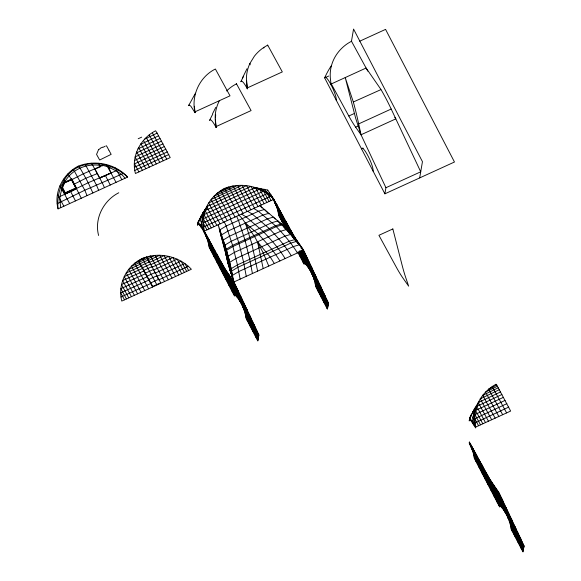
<?xml version="1.0" encoding="UTF-8"?>
<svg xmlns="http://www.w3.org/2000/svg" width="581" height="581" viewBox="0 0 581 581"><rect width="100%" height="100%" fill="white"/><g stroke="black" fill="none" stroke-linecap="round" stroke-linejoin="round"><path stroke-width="0.87" d="M194.323 106.243L195.107 112.387M258.625 336.399L204.171 231.587L208.456 241.58C203.408 232.632 202.842 222.61 202.987 212.617L206.378 207.504M469.586 418.618L475.665 428.001L474.742 418.748L474.575 408.479L478.468 402.655L478.323 403.505M58.071 208.87C56.306 191.679 63.409 173.007 80.374 166.166C96.707 160.087 115.096 165.621 127.653 177.052L58.071 208.87C53.568 192.108 63.002 173.821 78.239 166.159C94.928 159.586 115.445 163.74 127.653 177.052M208.928 228.979L203.328 218.725C204.113 214.142 204.752 208.993 207.845 205.347L203.154 215.667L201.062 224.709L202.725 227.788L202.558 229.393L205.623 235.254M479.064 401.878L476.013 408L473.784 415.125L472.651 420.571L474.314 423.651L474.147 425.256M215.5 117.347L215.689 114.827M480.509 424.849L474.917 414.587L476.456 405.523L476.311 406.38L477.822 404.223M61.724 188.469L61.869 187.605L64.978 193.582L64.861 194.228L88.21 182.732L116.149 170.778M61.818 188.251L61.978 187.343M61.891 188.847L62.044 187.939M62.508 186.225L62.566 185.855M62.646 186.196L64.128 182.492L71.753 179.006L76.576 188.273L70.664 191.577L75.472 200.917M63.699 183.298L63.104 185.056M64.128 182.492L63.816 183.741C70.555 169.572 87.324 162.339 102.409 165.897L102.503 165.316L108.189 166.798L111.254 173.015L99.7 178.076L94.885 168.802L102.503 165.316M64.309 182.754L64.375 182.383M64.614 194.025L64.76 193.168M71.296 179.217L71.187 179.863L71.645 179.652L72.676 181.642M94.885 168.802L83.337 173.799L71.63 179.747L71.753 179.006M71.732 179.819L71.841 179.173M76.336 188.76L76.46 188.055M108.189 166.798C113.382 169.775 121.146 172.419 125.002 178.265M195.216 111.734L230.011 95.829L215.384 69.023C199.508 76.837 190.982 95.72 195.042 112.75L190.757 106.069L188.948 105.008L188.571 105.684L195.47 93.185M198.978 221.15L197.605 225.065L198.15 221.898L202.987 212.617L202.842 213.467M212.733 114.174A87.695 83.163 9.7 0 0 209.647 120.434A12.978 2.404 65.4 0 1 216.117 127.5L215.507 122.395A42.776 39.268 1.3 0 1 219.465 100.549M200.961 217.265L201.237 215.638L203.154 222.879L206.974 229.873M202.558 229.393L199.791 225.457L199.937 224.6M201.099 227.113L201.062 224.709M204.592 211.281L204.868 209.661L203.975 214.607L211.237 227.926M204.084 232.131L204.251 231.115L202.725 227.788L201.2 226.51M206.981 238.522L207.294 236.692M208.318 242.386L208.819 239.481M236.329 84.514L236.46 83.773L232.676 86.032A42.776 39.268 1.3 0 0 226.597 90.985M209.4 247.76L210.337 242.27M210.903 250.658L211.862 245.051M212.406 253.548L213.38 247.84M224.266 189.304L224.419 188.411C241.108 181.831 261.624 185.985 273.84 199.298L293.666 235.494L303.558 250.142L328.468 303.079L327.423 309.186L315.628 286.491C314.611 278.212 310.813 269.86 305.192 263.694L304.444 263.563L304.066 264.232L297.77 252.11M213.91 256.439L214.897 250.629M267.514 212.631L264.391 209.472L258.422 211.273L226.183 226.016L219.858 229.836L219.705 230.751L232.269 276.948C231.303 266.432 227.905 255.894 224.811 245.748M215.413 259.337L216.422 253.418L258.85 335.084M221.238 236.75L221.55 234.92L227.868 231.093L262.895 215.079L268.865 213.285L268.763 213.888M216.909 262.227L217.94 256.206M243.548 76.278A87.695 83.163 9.7 0 0 240.875 81.768A12.978 2.404 65.4 0 1 247.346 88.835L246.736 83.737A42.776 39.268 1.3 0 1 249.939 63.394L254.391 56.175A42.776 39.268 1.3 0 1 263.905 47.366L267.688 45.107L282.315 71.913L247.521 87.818M218.412 265.118L219.465 258.988M222.77 242.742L223.235 240.004L229.56 236.176L267.369 218.892L273.339 217.098L275.205 219.015M219.916 268.015L220.983 261.777L225.493 270.455M224.302 248.741L224.927 245.088L231.245 241.26L271.835 222.705L277.812 220.911L286.6 229.459L289.65 233.577M221.419 270.906L222.508 264.551L224.019 267.405M222.922 273.796L224.048 267.238M224.426 276.694L225.602 269.816M208.761 243.918L235.559 295.504C241.246 301.619 245.015 310.036 246.046 318.308L257.833 341.003L258.879 334.896L233.976 281.959L227.367 260.731L228.144 256.185L226.387 251.5L224.927 245.088M263.781 48.092L263.905 47.366M225.929 279.584L227.178 272.278M232.269 276.948L228.936 266.534L229.655 262.329L235.973 258.509L284.915 236.126L290.885 234.332L303.558 250.142L233.976 281.959L224.665 268.284L204.251 231.115L198.15 221.898L198.731 224.527L199.791 225.457M267.565 45.855L267.688 45.107M227.432 282.475L228.776 274.61M231.006 273.215L231.34 273.883L230.577 271.915L231.122 268.734L228.144 256.185L234.47 252.365L280.623 231.26L286.6 229.459M228.936 285.373L230.388 276.883M230.439 288.263L231.993 279.163M231.942 291.154L233.606 281.436M233.446 294.051L235.102 284.356M235.203 295.438L236.569 287.472M236.968 296.818L238.028 290.58M256.809 188.789L256.955 187.939L267.732 190.081L273.84 199.298L278.038 209.763L277.551 209.371L273.76 199.77L293.296 237.382L293.63 235.421M238.58 299.048L239.495 293.695M240.962 296.811L240.135 301.633L237.346 294.574M241.638 304.517L242.43 299.927M243.098 307.69L243.889 303.035M264.021 190.074L264.166 189.224L270.739 196.269L272.257 196.915L272.148 197.576M244.492 311.22L245.356 306.151M245.756 315.498L246.823 309.266M267.587 190.931L267.732 190.081M246.969 320.087L248.29 312.375M269.373 193.64L269.519 192.783M248.472 322.978L249.75 315.49M270.681 195.296L270.782 194.693C265.902 191.272 259.896 189.275 254.1 187.779L259.584 189.181L266.853 202.493M249.975 325.868L251.217 318.606M251.479 328.766L252.684 321.721M275.205 203.437L273.666 200.314L273.84 199.298L269.381 193.473M252.982 331.657L254.151 324.83M254.485 334.547L255.611 327.945M276.563 206.705L276.883 204.875L275.263 202.667M255.989 337.445L257.078 331.061M277.907 210.569L278.401 207.664M277.696 221.572L277.812 220.911M257.492 340.335L258.545 334.177M278.982 215.943L279.919 210.453M280.485 218.841L281.444 213.234M281.988 221.731L282.962 216.023M283.492 224.622L284.487 218.812M284.995 227.52L286.005 221.601L290.173 232.247M287.522 224.389L286.607 229.749L278.742 214.607M288.336 231.332L289.047 227.171M290.776 234.993L290.885 234.332L288.525 232.168L290.682 234.085L299.346 244.79L293.376 246.584L238.871 271.509L232.545 275.336L219.858 229.836M295.184 237.999L294.908 239.612L276.541 204.258M294.981 240.374L295.133 239.466L292.192 235.864M296.637 241.195L296.76 240.461M298.358 242.793L298.256 243.424L296.535 240.113M298.518 253.556L298.859 251.58L305.148 263.687M299.97 245.066L299.869 245.661L298.423 242.887M300.021 256.446L301.031 250.527L328.432 303.267M301.575 247.346L301.481 247.898L300.137 245.305M336.217 100.135A12.978 2.404 65.4 0 0 331.134 84.949L330.516 79.851A42.776 39.268 1.3 0 1 347.692 43.481L351.476 41.229L353.553 29.05L422.452 161.678L419.678 177.909M301.524 259.337L303.188 249.619M303.028 262.234L304.684 252.539M304.785 263.621L306.151 255.655M306.55 265.001L307.618 258.763M308.162 267.231L309.077 261.878M309.724 269.816L310.544 264.994M312.012 268.11L311.227 272.7L308.438 265.648M312.68 275.873L313.479 271.218M314.074 279.403L314.938 274.334M315.338 283.681L316.405 277.449M316.551 288.27L317.872 280.558M318.054 291.161L319.339 283.673M319.557 294.051L320.799 286.789M321.061 296.949L322.266 289.904M322.564 299.84L323.733 293.013M324.067 302.73L325.2 296.128M325.571 305.628L326.66 299.244M327.074 308.518L328.127 302.36M359.683 41.215L385.573 29.377L454.473 162.005L384.891 193.822L385.929 187.714L361.026 134.777L355.623 118.074L345.223 77.571L353.393 102.205A54.897 6.58 78.5 0 1 358.68 123.898L361.026 134.777L395.821 118.865L394.833 117.478M469.956 417.826L474.575 408.479L474.299 410.106M472.549 413.127L472.825 411.508L474.742 418.748L478.562 425.742M471.38 421.319L471.525 420.462M469.397 442.068L469.223 443.078L473.108 452.134L474.307 458.264L499.631 507.002L500.001 506.327L500.749 506.458C506.371 512.624 510.169 520.975 511.186 529.255L522.98 551.95L524.026 545.842L499.115 492.906L489.231 478.257L469.397 442.068L473.602 452.526L473.108 452.134M472.687 422.975L472.651 420.571M472.128 449.469L472.324 448.321L470.915 444.85L470.704 446.114L472.324 448.321L473.711 451.873M473.464 453.333L473.827 451.212L472.433 447.66L470.821 445.431M473.958 450.428L476.718 457.661M474.539 458.707L475.331 454.11M475.483 453.216L478.221 460.551M476.042 461.604L476.834 457M477.001 456.005L479.724 463.442M477.546 464.495L478.337 459.891M478.519 458.787L481.228 466.34M479.049 467.385L479.833 462.788M480.044 461.575L482.731 469.23M480.552 470.283L481.337 465.679M523.989 546.031L481.576 464.393L484.234 472.121L483.559 476.064M495.934 384.724L496.007 384.273L496.762 385.065L510.634 411.072L475.839 426.984L469.738 417.768L471.213 414.602L475.055 422.895L474.314 423.651L475.839 426.984M482.056 473.174L482.84 468.569M482.956 467.916L483.087 467.153M484.605 469.942L484.46 470.806L487.241 477.909M485.062 478.962L485.738 475.018L481.562 464.364M486.566 481.852L487.35 477.248M488.069 484.743L488.744 480.799L485.963 473.697L486.13 472.723L490.633 481.402M489.187 478.185L488.97 479.485L491.744 486.587L491.076 490.531M489.572 487.641L490.357 483.036M490.742 480.763L490.466 482.375L493.247 489.478M492.325 483.225L491.969 485.273L494.751 492.368L494.075 496.319M492.579 493.422L493.363 488.824M493.923 485.556L493.472 488.163L496.254 495.266M495.528 487.837L494.976 491.054L497.757 498.157M495.578 499.21L496.37 494.605M497.14 490.11L496.479 493.952L499.261 501.047M497.082 502.1L498.745 492.383M498.585 504.998L500.241 495.302M500.35 506.392L500.88 503.284M501.708 498.418L500.989 502.63L503.771 509.726M502.107 507.765L502.376 506.182M503.175 501.526L502.492 505.521L505.274 512.624M503.727 509.995L503.88 509.072M504.642 504.642L503.996 508.411L506.777 515.514M505.281 512.587L505.383 511.963M506.102 507.758L505.499 511.309L508.281 518.405M506.785 515.463L506.886 514.86M507.569 510.873L507.002 514.2L509.784 521.302M508.237 518.637L508.39 517.751M509.036 513.982L508.506 517.09L511.287 524.193M509.631 522.166L509.893 520.641M510.503 517.097L510.009 519.988L512.791 527.083M510.902 526.444L511.396 523.539M511.963 520.213L511.512 522.878L514.294 529.981M512.115 531.034L512.9 526.43M513.43 523.328L513.016 525.769L515.79 532.871M513.619 533.924L514.403 529.32M514.897 526.437L514.512 528.666L517.293 535.762M515.122 536.815L515.906 532.218M516.364 529.552L516.015 531.557L518.797 538.66M516.625 539.713L517.41 535.108M517.824 532.668L517.518 534.447L520.3 541.55M518.121 542.603L518.913 537.999M519.291 535.784L519.022 537.345L521.803 544.441M519.625 545.494L520.416 540.896M520.758 538.892L520.525 540.236L523.307 547.338M521.128 548.391L522.225 542.008M522.631 551.282L523.684 545.123M482.826 423.789L475.563 410.476C478.003 399.227 485.898 389.604 496.007 384.273M63.271 184.104L61.811 187.975L64.912 193.952L76.394 188.426M62.69 185.92L64.317 182.674M63.496 184.206L62.145 187.598L65.087 193.255L76.234 188.164L71.645 179.326M242.466 78.007L246.99 68.754M198.448 222.879L197.707 224.455L198.397 223.177M197.605 225.065L198.346 223.482M213.895 226.713L205.093 210.583L206.88 206.785M485.484 422.576L476.681 406.446L478.468 402.655M212.639 113.6L215.762 107.42M200.155 218.812L199.348 220.359L199.624 218.739L203.466 227.033L202.725 227.788M471.068 415.459L474.43 409.329M63.206 184.475L64.07 182.862L71.695 179.376M98.472 149.862L96.562 154.386L99.663 160.015L111.16 154.35L108.967 150.326M216.858 225.355L206.669 206.691C210.409 198.869 216.8 192.478 224.419 188.411L239.045 215.21L242.299 218.645L255.161 237.52L263.324 253.127L268.763 266.054M469.571 420.259L469.194 420.927L469.738 417.768L470.312 420.39L469.571 420.259L469.455 419.388M233.976 281.959L226.343 249.387L218.173 224.753L230.41 271.414M202.406 214.222L198.005 222.748L198.731 224.527L197.983 224.397M203.314 212.726L204.723 210.511M205.224 209.792L206.734 207.642M289.164 232.335L284.283 227.658L284.596 227.287L281.4 223.968L259.918 205.667L262.082 208.027M98.639 149.564L99.126 149.194M140.544 144.371L158.584 135.787M136.252 153.035L161.503 141.147M491.395 387.926L492.637 386.939M57.207 203.684L84.79 190.212L123.651 173.305M146.252 257.063L146.811 257.187L138.786 260.862L152.738 286.426L160.763 282.758L146.811 257.187L142.011 258.48L138.786 260.862L138.227 260.738C124.988 268.959 117.776 285.903 121.785 301.081L191.367 269.264C178.302 255.103 154.924 250.622 138.227 260.738L152.621 287.116M137.929 148.918L160.044 138.467M221.049 191.076L224.346 188.854M474.742 418.748L506.893 403.635M491.679 419.743L480.276 398.835L481.569 398M474.917 414.587L505.114 400.367M144.669 139.135L157.117 133.107L170.218 157.589L135.424 173.501C130.921 156.739 140.355 138.452 155.592 130.79L157.117 133.107M134.596 160.487L164.43 146.506M475.563 410.476L503.444 397.317M231.122 268.727L237.44 264.9L289.164 241.253L295.133 239.459L296.826 241.928L296.644 241.355L290.674 243.148L237.949 267.253L231.63 271.08L231.659 271.719L230.962 269.649M118.778 192.769C103.541 200.423 94.107 218.71 98.61 235.479M476.681 406.446L501.911 394.499M480.276 398.835L499.304 389.728M495.157 418.153L482.709 395.341L498.266 387.817M502.667 414.718L488.723 389.147L496.762 385.065M135.184 156.87L162.97 143.827M103.106 147.276L105.103 146.281M146.695 257.877L150.588 255.96L164.539 281.531M147.349 259.075L155.076 255.4L168.374 279.773M148.199 260.637L159.601 255.284L172.049 278.096M150.457 264.783L168.577 256.359L178.766 275.024M151.844 267.318L172.927 257.543L181.73 273.666M153.377 270.136L177.118 259.141L184.38 272.453M156.826 276.454L184.831 263.513L188.643 270.506M100.295 148.228L102.648 147.146M99.54 148.997L100.034 148.772M138.198 138.743L141.677 137.152M61.179 190.336L62.428 189.762M108.814 168.548L110.07 167.974M64.978 193.582L76.576 188.273M99.7 178.076L111.298 172.775M59.974 196.465L74.288 189.922M165.89 149.186L134.385 163.929M216.292 126.484L251.086 110.579L236.46 83.773M328.701 76.031L324.656 77.883L384.891 193.822M167.357 151.866L134.48 167.234M168.817 154.546L134.836 170.422M353.335 101.987L381.013 89.583A51.963 9.623 65.4 0 1 391.187 109.032L420.724 171.802L385.929 187.714M380.896 89.387L366.095 68.028L331.308 83.933L348.803 116.004L354.468 113.418M358.68 123.898L391.187 109.032M348.803 116.004A36.305 6.725 65.4 0 0 355.63 127.145L358.056 126.033M231.085 218.848L217.134 193.284L233.061 186L247.012 211.571M206.669 206.691L251.05 186.399L261.232 205.064M205.093 210.583L255.4 187.583L264.195 203.706M203.975 214.607L259.584 189.181M203.328 218.725L263.571 191.178L269.17 201.44M363.154 148.126L361.535 148.867A12.978 2.404 65.4 0 1 363.721 149.259L365.028 150.915A12.978 2.404 65.4 0 1 373.096 171.119M203.154 222.879L267.304 193.553L271.116 200.547M203.466 227.033L270.739 196.269M204.251 231.115L273.84 199.298M139.44 262.053L147.465 258.385M140.29 263.614L148.315 259.947M141.336 265.524L149.353 261.857M142.556 267.761L150.581 264.094M143.935 270.296L151.961 266.628M145.475 273.114L153.5 269.446M147.138 276.164L155.163 272.496M148.925 279.432L156.943 275.764M150.799 282.867L158.824 279.2M120.993 296.993L150.675 283.557M188.266 266.229L158.7 279.889L157.574 277.827M497.409 386.256L485.534 392.095L498.832 416.468M500.524 391.964L478.257 402.553L488.447 421.225M508.767 407.07L475.055 422.895M138.67 261.552L134.661 263.244L148.613 288.808M139.324 262.743L131.473 266.192L144.778 290.565M140.174 264.304L128.648 269.431L141.096 292.243M141.212 266.214L126.215 272.932L137.624 293.833M142.432 268.451L124.196 276.65L134.385 295.315M143.819 270.986L122.62 280.543L131.422 296.673M145.359 273.804L121.502 284.567L128.771 297.886M147.022 276.854L120.855 288.684L126.455 298.939M148.801 280.122L120.688 292.839L124.501 299.832M95.647 168.795L100.578 166.732L98.385 163.246M97.259 173.61L85.777 178.265L74.063 184.213L75.61 187.053M482.709 395.341L483.98 394.949M282.264 224.847L276.287 226.641L232.916 246.475L226.597 250.302L225.835 254.739L227.556 259.627L228.936 266.534M106.025 145.824L106.519 145.838L108.843 150.101M225.123 188.643L228.246 187.786M140.951 143.79L152.825 165.549M249.365 186.624L251.05 186.399M253.962 187.496L255.4 187.583M254.042 187.598L256.955 187.939L263.571 191.178M235.603 295.511L234.862 295.38L234.484 296.049L209.167 247.317L207.962 241.188M217.134 193.284L217.94 193.531M488.723 389.147L489.529 389.401M227.955 262.99L228.885 266.352M278.916 222.523L281.4 223.968L275.43 225.762L232.603 245.342L226.285 249.169L225.748 248.341L226.343 249.387M280.136 223.474L281.567 224.135M229.495 268.466L230.577 271.915M253.774 208.477L258.422 211.273L275.43 225.762C283.492 234.179 291.357 242.952 297.414 252.953M247.629 211.288L252.27 214.084L269.279 228.573C277.348 236.99 285.206 245.763 291.263 255.763M241.478 214.099L246.126 216.895L263.135 231.383C271.204 239.8 279.062 248.574 285.118 258.574M142.011 258.48L142.803 259.024L156.754 284.588M492.223 386.532L506.625 412.909M146.252 137.566L159.782 162.368M260.571 188.513L267.304 193.553M136.695 151.917L145.867 168.73M300.994 248.007L303.558 250.142M472.789 422.372L474.314 423.651M138.663 147.559L149.346 167.139M288.525 232.168L290.682 234.085M84.47 164.3L85.901 165.701L96.388 184.911L98.661 190.314M72.872 169.601L74.303 171.003L84.79 190.212L87.063 195.615M292.701 236.736L293.688 237.673M91.13 163.225L92.597 165.062L102.133 182.543L104.464 187.656M67.933 173.828L71.63 179.747M297.479 242.902L299.346 244.79M63.598 179.159L65.116 181.403M292.018 236.271L295.177 239.503M78.239 166.159L80.12 168.272L83.337 173.799L88.21 182.732L92.866 192.965M284.596 227.287L286.121 228.936M106.345 164.554L116.062 182.354M59.952 185.76L69.669 203.568M228.515 257.652L229.052 259.816M115.445 167.96L121.857 179.703M57.461 194.475L63.874 206.219M149.194 135.003L163.261 160.777M470.77 446.201L469.317 442.533L523.764 547.346M276.759 205.558L275.147 203.321L275.358 202.086L278.154 209.109M205.674 234.484L207.294 236.714L208.681 240.265M207.177 237.375L205.565 235.138L205.776 233.903L208.572 240.926M355.63 127.145L361.026 134.777M143.492 140.479L156.304 163.958M152.316 132.744L166.74 159.179M135.141 157.044L142.381 170.32M471.423 447.798L472.208 448.982M275.866 205.035L276.65 206.211M206.284 236.852L207.068 238.028M473.675 454.037L474.989 456.078M278.11 211.273L279.432 213.314M208.528 243.09L209.85 245.131M279.897 260.963C273.84 250.963 265.982 242.183 257.913 233.765L245.378 223.089L251.805 243.686L257.63 271.138M274.334 263.505L270.296 257.136L257.543 241.812L263.2 268.596M283.078 225.689L284.283 227.658M272.903 198.942L273.666 200.314M351.476 41.229L367.802 71.158M258 206.545L246.591 185.644L208.688 202.972L220.09 223.874M254.522 208.136L242.074 185.324L211.121 199.472L223.569 222.283M250.847 209.814L237.549 185.441L213.946 196.233L227.244 220.606M228.667 186.995L243.061 213.372M220.642 190.662L235.036 217.047M134.393 163.646L138.903 171.911M186.697 271.4L181.098 261.138L155.047 273.186L154.212 271.661M175.527 276.505L164.118 255.604L149.237 262.547L148.547 261.268M105.451 175.665L110.259 185.005M71.717 179.907L72.567 181.468M73.707 183.56L72.995 182.252L74.535 185.216M76.387 188.469L81.267 198.266M489.158 478.352L487.648 475.498L487.466 476.594L490.248 483.697M293.601 235.588L292.09 232.734L291.677 235.145L288.895 228.042M497.409 490.487L503.48 502.18M495.695 488.069L507.845 511.454M493.988 485.651L512.202 520.721M492.092 482.884L516.567 529.995M489.289 478.359L520.932 539.27M472.099 447.021L523.88 546.692M470.428 445.547L504.86 511.825M507.307 516.531L523.655 548.006M472.404 450.224L502.659 508.462M509.283 521.208L523.539 548.66M473.326 452.882L501.512 507.126M510.205 523.866L523.43 549.321M473.907 454.865L500.706 506.45M510.786 525.856L523.314 549.975M474.183 456.274L500.205 506.363M511.062 527.257L523.205 550.635M474.299 457.37L499.863 506.581M511.178 528.354L523.089 551.289M301.844 247.724L302.679 249.329M303.1 250.135L307.923 259.416M302.984 250.789L312.28 268.683M302.12 250.004L316.645 277.958M302.011 250.658L321.01 287.232M293.732 235.595L297.762 243.359M301.524 250.593L325.375 296.499M295.075 238.638L290.565 229.96L289.948 233.562L277.769 210.119M286.019 221.63L296.15 241.122M328.323 303.921L300.922 251.188L303.703 258.284M328.207 304.582L300.805 251.842L302.2 255.393M274.864 202.784L292.432 236.59M299.949 251.057L309.303 269.061M311.743 273.767L328.098 305.243M276.846 207.461L290.812 234.354M299.455 250.992L307.102 265.699M313.718 278.444L327.982 305.896M299.346 251.646L305.947 264.362M314.648 281.102L327.873 306.557M278.35 212.101L289.091 232.778M315.222 283.085L327.757 307.211M278.626 213.503L287.472 230.541M298.743 252.241L304.647 263.6M315.498 284.494L327.648 307.872M298.634 252.895L304.306 263.818M315.621 285.591L327.531 308.526M285.743 228.965L278.749 215.5L277.551 209.371M232.262 279.541L238.333 291.234M230.555 277.122L242.698 300.5M228.841 274.704L247.063 309.775M226.946 271.93L251.428 319.049M224.143 267.413L255.785 328.316M206.959 236.075L258.734 335.738M205.282 234.601L239.721 300.878M242.161 305.584L258.509 337.06M207.257 239.278L237.513 297.516M244.136 310.261L258.4 337.714M208.187 241.936L236.365 296.179M245.066 312.919L258.284 338.374M245.64 314.902L258.175 339.028M209.037 245.32L235.065 295.417M245.916 316.311L258.058 339.689M209.153 246.424L234.717 295.635M246.032 317.408L257.949 340.343M64.861 194.228L61.76 188.251L62.457 186.501L59.981 196.313L59.821 200.198L60.729 207.657M229.19 267.42L230.105 270.463M227.65 261.82L228.573 265.256M236.612 216.321L238.471 220.395L244.957 239.946L249.743 259.344L252.415 273.528M230.461 219.131L232.327 223.206L238.813 242.756L243.599 262.154L246.264 276.338M224.317 221.942L226.183 226.016L232.661 245.56L237.455 264.965L240.12 279.149M270.782 194.693L271.494 196.342M230.708 272.336L231.34 273.883M523.532 546.024L523.851 546.844M522.028 543.126L523.742 547.498M499.486 499.733L502.267 506.835M497.982 496.842L500.764 503.945M490.284 480.022L492.085 484.612M327.974 303.26L328.294 304.074M326.471 300.362L328.185 304.734M324.968 297.472L327.749 304.575M323.464 294.582L326.246 301.677M321.961 291.684L324.743 298.787M320.458 288.793L323.239 295.896M318.954 285.903L321.736 292.998M317.451 283.005L320.233 290.108M315.948 280.115L318.729 287.217M314.444 277.224L317.226 284.32M312.941 274.326L315.723 281.429M311.445 271.436L314.219 278.539M309.942 268.545L312.716 275.641M306.935 262.757L309.717 269.86M305.432 259.867L308.213 266.962M303.928 256.969L306.71 264.072M302.425 254.079L305.207 261.181M294.727 237.251L296.245 241.137M300.137 251.079L300.697 252.503M293.405 236.721L294.24 238.849M291.902 233.831L293.296 237.382M290.398 230.933L292.628 236.62M285.896 222.254L288.677 229.357M284.392 219.364L287.174 226.467M282.889 216.473L285.67 223.569M281.386 213.576L284.167 220.678M279.882 210.685L282.664 217.788M278.379 207.795L281.16 214.89M276.876 204.897L278.263 208.448M258.392 335.077L258.712 335.891M256.889 332.179L258.596 336.552M255.386 329.289L258.167 336.392M253.882 326.399L256.664 333.494M252.379 323.501L255.161 330.604M250.876 320.61L253.657 327.713M249.372 317.72L252.154 324.815M247.869 314.822L250.651 321.925M246.366 311.932L249.147 319.034M244.862 309.041L247.644 316.137M243.359 306.143L246.141 313.246M241.856 303.253L244.637 310.356M240.352 300.362L243.134 307.458M238.849 297.465L241.631 304.567M235.85 291.684L238.624 298.779M234.346 288.786L237.121 295.889M232.843 285.896L235.625 292.998M231.34 283.005L234.121 290.101M229.836 280.107L232.618 287.21M225.145 269.068L226.939 273.666M228.333 277.217L231.115 284.32M226.83 274.326L229.611 281.422M225.326 271.429L228.108 278.531M223.823 268.538L226.605 275.641M222.32 265.648L225.101 272.743M220.816 262.75L223.598 269.853M219.313 259.86L222.095 266.962M216.422 253.418L220.591 264.065M216.306 254.071L219.088 261.174M214.803 251.181L217.584 258.284M213.3 248.29L216.081 255.386M211.804 245.393L214.578 252.495M210.3 242.502L213.082 249.605M208.797 239.612L211.578 246.707M228.776 259.482L229.582 262.024M230.621 266.512L230.105 264.253M223.235 240.004L231.659 271.719M227.432 253.425L227.977 255.517M225.987 253.853L227.367 260.731M226.713 257.339L227.345 260.629M249.939 63.394L250.171 64.796M226.888 251.384L227.258 253.737M247.346 88.835L246.605 80.367M216.117 127.5L215.377 119.032M229.785 268.618L229.807 269.475M228.253 263.099L228.268 264.13M331.134 84.949A12.978 2.404 65.4 0 0 324.656 77.883A87.695 83.163 9.7 0 1 331.381 65.646M63.845 184.351L62.552 187.583L65.254 192.783L75.733 187.997L71.478 179.798L64.6 182.942L63.845 184.351M392.843 228.943L378.921 235.305L396.424 267.376A36.305 6.725 65.4 0 0 403.25 278.517L408.646 286.15L405.676 277.406A38.063 4.568 78.5 0 1 402.016 264.82L392.843 228.943"/></g></svg>
